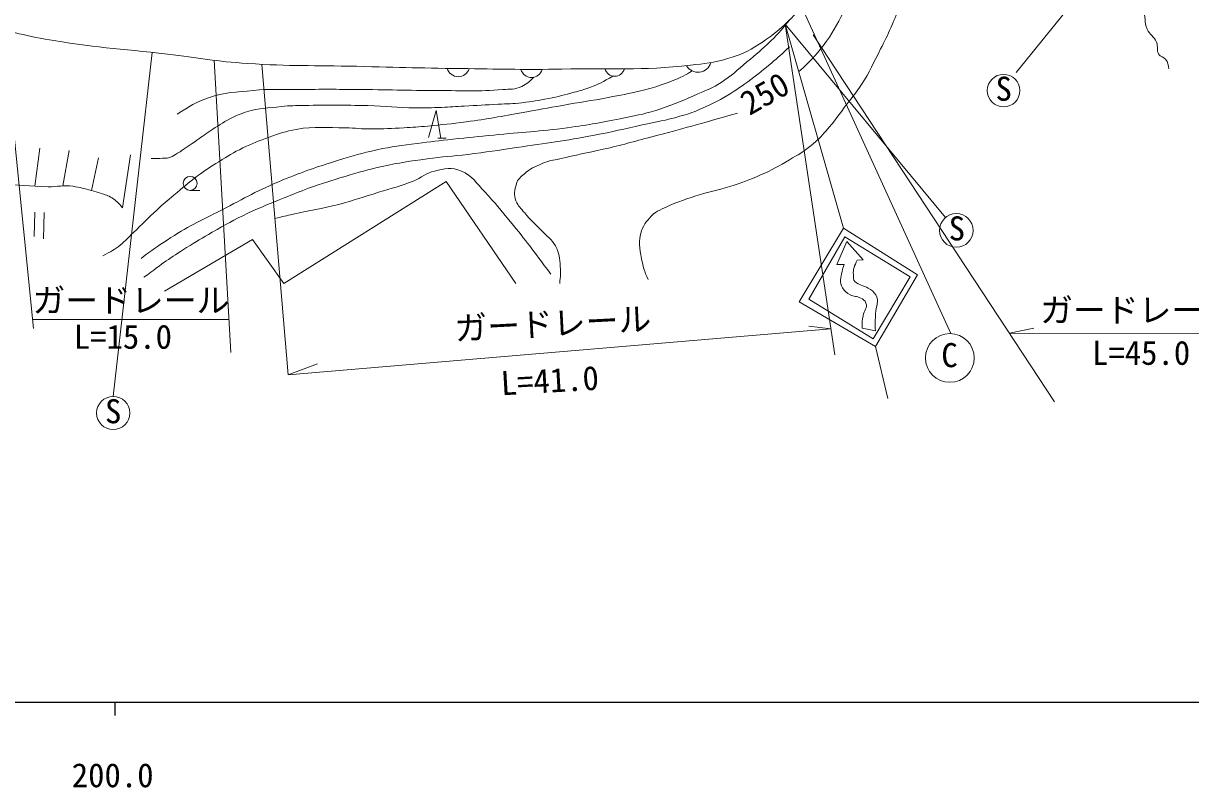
# Model space of a CAD drawing. Units: millimetres, scale not verified. Extents: x 40000 to 680000, y 20000 to 380000.
# Drawn here: x 261039 to 349970, y 198499 to 256715 of the extents above; entities that cross this region are included whole.
import ezdxf
from ezdxf.enums import TextEntityAlignment as Align

# ---------------------------------------------------------------- set-up
doc = ezdxf.new("R2010")
doc.units = ezdxf.units.MM
doc.header["$LTSCALE"] = 1000
doc.layers.add('M-TTL-BAND', color=7, linetype='Continuous', lineweight=25)
doc.layers.add('M-WORK', color=1, linetype='Continuous', lineweight=13)
doc.styles.add('ＭＳ ゴシック', font='')
doc.styles.get('ＭＳ ゴシック').set_extended_font_data('MS Gothic')

msp = doc.modelspace()

# ---------------------------------------------------------------- linework, layer by layer
at = {"layer": 'M-TTL-BAND'}
for p, q in [((40000, 205000), (579000, 205000)), ((268000, 205000), (268000, 204000))]:
    msp.add_line(p, q, dxfattribs=at)
at = {"layer": 'M-WORK'}
for p, q in [((336679, 252963), (351207, 271036)), ((331702, 233086), (320347, 257954)), ((261801, 233484), (259522, 256244)), ((322869, 231462), (319077, 256650)), ((323532, 241117), (319077, 256650)), ((331294, 241923), (319077, 256650)), ((339599, 227892), (321208, 255829)), ((267887, 228304), (270863, 254503)), ((276854, 231654), (275570, 253902)), ((281219, 229934), (279212, 253593)), ((292612, 247981), (293245, 247981)), ((261904, 244314), (262285, 247220)), ((264041, 244333), (264518, 247040)), ((266223, 243985), (266766, 246470)), ((268592, 242671), (269199, 246692)), ((273736, 243994), (274474, 243995)), ((261902, 242335), (261854, 240479)), ((262616, 242320), (262584, 240304)), ((261734, 234153), (276710, 234153)), ((324933, 233501), (325949, 233306)), ((336160, 233116), (338011, 233503)), ((326889, 228140), (325951, 232103)), ((281219, 229934), (283440, 230769))]:
    msp.add_line(p, q, dxfattribs=at)
for points in [[(291909, 248024), (292494, 250076), (292854, 247981)], [(271789, 236324), (278507, 240260), (280877, 236906), (293257, 244667), (298558, 236906)], [(323779, 240088), (323017, 238342), (323578, 238353)], [(323779, 240088), (325028, 238702), (324551, 238681)], [(281219, 229934), (322569, 233450), (320889, 233662)], [(336160, 233116), (357389, 233092), (354806, 233495)]]:
    msp.add_lwpolyline(points, dxfattribs=at)
for points in [[(323532, 241117), (320142, 235507), (325951, 232103), (329165, 237554)], [(323618, 240459), (320880, 235697), (325784, 232674), (328593, 237411)]]:
    msp.add_lwpolyline(points, close=True, dxfattribs=at)
for centre, radius in [((335718, 251592), 1239), ((273750, 244526), 532), ((332118, 240943), 1280), ((331624, 231231), 1857), ((267887, 227036), 1267)]:
    msp.add_circle(centre, radius, dxfattribs=at)
for centre, radius, start, end in [((312434, 254019), 1029, 210.81876, 343.08474), ((294168, 253525), 872, 195.84714, 342.449), ((299756, 253430), 839, 195.13888, 344.71807), ((306091, 253450), 765, 195.62222, 344.33645)]:
    msp.add_arc(centre, radius, start, end, dxfattribs=at)
for points, knots in [([(341244, 272496), (341629, 272270), (341800, 272179), (342059, 271872), (342287, 271602), (342318, 271384), (342514, 271089), (343058, 270269), (343412, 269841), (344037, 269079), (344807, 268142), (345283, 267655), (346117, 266774), (346641, 266221), (346934, 265910), (347479, 265378), (348759, 264127), (349422, 263359), (350826, 262248), (352621, 260826), (353757, 260194), (355746, 259057), (356988, 258347), (357721, 258017), (358983, 257343), (361727, 255880), (363229, 254994), (365982, 253550), (367141, 252942), (367756, 252525), (368966, 252027), (369902, 251641), (370458, 251499), (371442, 251265), (373098, 250871), (374052, 250770), (375727, 250471), (377158, 250216), (377945, 249959), (379394, 249836), (380790, 249718), (381582, 249741), (382980, 249820), (384858, 249927), (385893, 250181), (387758, 250424), (390140, 250734), (391472, 250921), (393852, 251249), (396518, 251616), (398033, 251698), (400677, 252201), (402378, 252525), (403328, 252740), (404994, 253217), (406835, 253744), (407846, 254110), (409660, 254725), (411247, 255263), (412123, 255604), (413707, 256153), (415513, 256780), (416529, 257116), (418341, 257724), (419653, 258164), (420395, 258391), (421706, 258835), (423886, 259574), (425118, 259957), (427277, 260756), (428747, 261300), (429582, 261580), (431022, 262200), (433076, 263084), (434239, 263560), (436228, 264581), (437342, 265152), (437983, 265452), (439021, 266152), (440004, 266814), (440499, 267269), (441370, 268072), (442521, 269133), (443207, 269706), (444163, 270945), (445071, 272120), (445418, 272892), (446179, 274167), (446913, 275394), (447344, 276072), (448004, 277341), (448984, 279223), (449389, 280348), (450337, 282245), (451109, 283788), (451476, 284690), (452369, 286165), (452579, 286512), (452676, 286728), (452956, 287022), (453224, 287303), (453381, 287478), (453734, 287641), (454514, 288003), (455049, 288030), (455908, 287990), (456628, 287957), (456946, 287874), (457717, 287625)], [0, 0, 0, 0, 1, 1, 1, 2, 2, 2, 3, 3, 3, 4, 4, 4, 5, 5, 5, 6, 6, 6, 7, 7, 7, 8, 8, 8, 9, 9, 9, 10, 10, 10, 11, 11, 11, 12, 12, 12, 13, 13, 13, 14, 14, 14, 15, 15, 15, 16, 16, 16, 17, 17, 17, 18, 18, 18, 19, 19, 19, 20, 20, 20, 21, 21, 21, 22, 22, 22, 23, 23, 23, 24, 24, 24, 25, 25, 25, 26, 26, 26, 27, 27, 27, 28, 28, 28, 29, 29, 29, 30, 30, 30, 31, 31, 31, 32, 32, 32, 33, 33, 33, 34, 34, 34, 35, 35, 35, 36, 36, 36, 36]), ([(308628, 237198), (308345, 237883), (308256, 238147), (308142, 238785), (307995, 239599), (307871, 240120), (308142, 240901), (308340, 241473), (308601, 241744), (309030, 242171), (309252, 242392), (309439, 242442), (309718, 242584), (310670, 243067), (311258, 243222), (312268, 243568), (313266, 243909), (313868, 243961), (314871, 244287), (315799, 244589), (316316, 244772), (317209, 245165), (318097, 245557), (318573, 245827), (319410, 246319), (320078, 246712), (320461, 246929), (321061, 247419), (321542, 247813), (321794, 248061), (322203, 248530), (322872, 249295), (323189, 249772), (323801, 250583), (324232, 251154), (324510, 251448), (324891, 252053), (325531, 253071), (325810, 253689), (326351, 254762), (326974, 256000), (327297, 256709), (327801, 258000), (328521, 259848), (328872, 260906), (329429, 262809), (329855, 264267), (330034, 265100), (330391, 266576), (330741, 268023), (330846, 268856), (331228, 270295), (331582, 271627), (331755, 272386), (332244, 273675), (332632, 274700), (332851, 275286), (333424, 276220), (334068, 277271), (334528, 277806), (335381, 278696), (336396, 279754), (336897, 280076), (338301, 281055)], [0, 0, 0, 0, 1, 1, 1, 2, 2, 2, 3, 3, 3, 4, 4, 4, 5, 5, 5, 6, 6, 6, 7, 7, 7, 8, 8, 8, 9, 9, 9, 10, 10, 10, 11, 11, 11, 12, 12, 12, 13, 13, 13, 14, 14, 14, 15, 15, 15, 16, 16, 16, 17, 17, 17, 18, 18, 18, 19, 19, 19, 20, 20, 20, 21, 21, 21, 21]), ([(434409, 270740), (433965, 270351), (433837, 270250), (433462, 269946), (432599, 269248), (432087, 268891), (431162, 268277), (429090, 266901), (427887, 266189), (425713, 264982), (424807, 264478), (424272, 264246), (423335, 263804), (422596, 263454), (422184, 263255), (421431, 262936), (420515, 262548), (419996, 262343), (419061, 262005), (417836, 261562), (417142, 261335), (415901, 260940), (414417, 260468), (413568, 260263), (412085, 259790), (410731, 259359), (409993, 259054), (408633, 258644), (406910, 258124), (405951, 257794), (404189, 257427), (402041, 256980), (400803, 256917), (398644, 256528), (395690, 255995), (394048, 255627), (391100, 255057), (389654, 254777), (388856, 254546), (387397, 254348), (385582, 254102), (384541, 254117), (382710, 254168), (381406, 254205), (380684, 254372), (379398, 254591), (377368, 254938), (376238, 255184), (374245, 255702), (371611, 256387), (370144, 256823), (367579, 257734), (365918, 258324), (365028, 258764), (363432, 259511), (361357, 260483), (360229, 261106), (358258, 262273), (356848, 263107), (356098, 263643), (354777, 264611), (353240, 265737), (352416, 266420), (350978, 267669), (349306, 269122), (348346, 269930), (346883, 271595), (346177, 272399), (345885, 272934), (345222, 273774), (344845, 274252), (344593, 274489), (344236, 274982), (343553, 275922), (343231, 276491), (342625, 277483), (341640, 279094), (341282, 279825), (340427, 281543)], [0, 0, 0, 0, 1, 1, 1, 2, 2, 2, 3, 3, 3, 4, 4, 4, 5, 5, 5, 6, 6, 6, 7, 7, 7, 8, 8, 8, 9, 9, 9, 10, 10, 10, 11, 11, 11, 12, 12, 12, 13, 13, 13, 14, 14, 14, 15, 15, 15, 16, 16, 16, 17, 17, 17, 18, 18, 18, 19, 19, 19, 20, 20, 20, 21, 21, 21, 22, 22, 22, 23, 23, 23, 24, 24, 24, 25, 25, 25, 26, 26, 26, 26]), ([(445429, 275663), (444543, 273802), (444329, 273195), (443365, 271768), (443021, 271260), (442832, 270970), (442448, 270492), (441982, 269913), (441720, 269577), (441150, 269102), (440446, 268517), (440004, 268247), (439227, 267764), (438014, 267008), (437333, 266577), (436047, 265954), (434469, 265190), (433553, 264826), (431920, 264187), (430012, 263441), (428922, 263078), (426990, 262399), (424666, 261584), (423355, 261156), (421022, 260368), (418789, 259613), (417558, 259127), (415300, 258450), (413395, 257878), (412310, 257618), (410380, 257133), (408540, 256670), (407509, 256405), (405651, 256022), (403392, 255556), (402114, 255355), (399842, 254958), (396420, 254362), (394499, 254055), (391065, 253530), (389648, 253313), (388858, 253159), (387431, 253022), (385911, 252877), (385051, 252773), (383527, 252848), (381125, 252965), (379784, 253175), (377416, 253593), (374004, 254196), (372091, 254598), (368782, 255625), (366949, 256194), (366001, 256740), (364259, 257545), (362045, 258569), (360820, 259184), (358688, 260370), (355811, 261972), (354115, 262762), (351467, 264719), (348929, 266595), (347552, 267746), (345388, 270044), (344190, 271317), (343636, 272148), (342722, 273639), (341367, 275849), (341122, 276921), (340208, 279781)], [0, 0, 0, 0, 1, 1, 1, 2, 2, 2, 3, 3, 3, 4, 4, 4, 5, 5, 5, 6, 6, 6, 7, 7, 7, 8, 8, 8, 9, 9, 9, 10, 10, 10, 11, 11, 11, 12, 12, 12, 13, 13, 13, 14, 14, 14, 15, 15, 15, 16, 16, 16, 17, 17, 17, 18, 18, 18, 19, 19, 19, 20, 20, 20, 21, 21, 21, 22, 22, 22, 23, 23, 23, 23]), ([(246359, 262357), (249207, 260625), (250046, 260075), (252558, 258906), (254498, 258004), (255596, 257501), (257629, 256835), (259574, 256198), (260686, 255879), (262700, 255514), (266309, 254859), (268378, 254805), (272020, 254371), (274405, 254087), (275730, 253815), (278126, 253657), (281356, 253443), (283175, 253519), (286411, 253443), (289731, 253365), (291590, 253304), (294910, 253264), (297700, 253230), (299263, 253178), (302052, 253228), (305889, 253297), (308057, 253111), (311872, 253526), (312980, 253646), (313613, 253710), (314681, 254026), (315671, 254319), (316218, 254563), (317086, 255121), (318506, 256033), (319203, 256714), (320347, 257954), (321590, 259300), (321945, 260325), (322901, 261888), (324131, 263899), (324755, 265065), (325900, 267125), (327087, 269260), (327694, 270488), (328876, 272625), (329641, 274008), (329885, 274447), (330852, 276156)], [0, 0, 0, 0, 1, 1, 1, 2, 2, 2, 3, 3, 3, 4, 4, 4, 5, 5, 5, 6, 6, 6, 7, 7, 7, 8, 8, 8, 9, 9, 9, 10, 10, 10, 11, 11, 11, 12, 12, 12, 13, 13, 13, 14, 14, 14, 15, 15, 15, 16, 16, 16, 16]), ([(320123, 253043), (321031, 253883), (321333, 254177), (321980, 255014), (322703, 255948), (322981, 256564), (323536, 257606), (324192, 258838), (324516, 259554), (325049, 260844), (325537, 262026), (325767, 262706), (326173, 263919), (326577, 265127), (326705, 265835), (327115, 267040), (327508, 268198), (327859, 268801), (328215, 269971), (328526, 270993), (328611, 271366), (328876, 272625)], [0, 0, 0, 0, 1, 1, 1, 2, 2, 2, 3, 3, 3, 4, 4, 4, 5, 5, 5, 6, 6, 6, 7, 7, 7, 7]), ([(348296, 253241), (348260, 253555), (348251, 253742), (348063, 253977), (347906, 254174), (347672, 254139), (347541, 254353), (347351, 254664), (347506, 254930), (347376, 255270), (347204, 255725), (346851, 255838), (346652, 256282), (346415, 256809), (346589, 257214), (346318, 257725), (346107, 258123), (345794, 258217), (345589, 258619), (345321, 259145), (345461, 259547), (345218, 260086), (344929, 260726), (344482, 260936), (344240, 261595), (344110, 261948), (344317, 262211), (344165, 262555), (343987, 262955), (343599, 263005), (343445, 263415), (343257, 263916), (343598, 264282), (343412, 264784), (343251, 265219), (342854, 265299), (342707, 265738), (342553, 266198), (342798, 266513), (342664, 266980), (342487, 267599), (342034, 267801), (341865, 268423), (341722, 268950), (341945, 269289), (341818, 269820), (341730, 270189), (341435, 270296), (341334, 270662), (341268, 270897), (341346, 271043), (341343, 271287), (341337, 271761), (341309, 271926), (341244, 272496)], [0, 0, 0, 0, 1, 1, 1, 2, 2, 2, 3, 3, 3, 4, 4, 4, 5, 5, 5, 6, 6, 6, 7, 7, 7, 8, 8, 8, 9, 9, 9, 10, 10, 10, 11, 11, 11, 12, 12, 12, 13, 13, 13, 14, 14, 14, 15, 15, 15, 16, 16, 16, 17, 17, 17, 18, 18, 18, 18]), ([(342878, 265439), (342977, 265540), (343049, 265597), (343188, 265631), (343374, 265676), (343496, 265597), (343661, 265499), (344025, 265283), (344122, 265026), (344423, 264728), (344659, 264493), (344783, 264352), (345031, 264129), (346397, 262904), (347111, 262140), (348625, 261103), (349596, 260438), (350165, 260101), (351175, 259495), (353047, 258372), (354115, 257775), (355999, 256670), (356682, 256270), (357071, 256057), (357745, 255644), (359614, 254499), (360192, 253998), (362323, 252399)], [0, 0, 0, 0, 1, 1, 1, 2, 2, 2, 3, 3, 3, 4, 4, 4, 5, 5, 5, 6, 6, 6, 7, 7, 7, 8, 8, 8, 9, 9, 9, 9]), ([(270006, 238814), (270917, 239504), (271198, 239689), (271990, 240210), (273533, 241227), (274490, 241648), (276132, 242496), (277923, 243420), (278905, 243992), (280766, 244765), (282407, 245446), (283356, 245760), (285051, 246289), (286180, 246641), (286818, 246826), (287972, 247082), (289154, 247345), (289836, 247391), (291035, 247558), (292099, 247707), (292697, 247773), (293765, 247892), (294979, 248026), (295660, 248087), (296875, 248209), (299063, 248429), (300299, 248468), (302478, 248765), (304186, 248998), (305140, 249158), (306827, 249511), (307922, 249739), (308546, 249847), (309604, 250209), (310728, 250593), (311346, 250847), (312429, 251336), (313129, 251652), (313548, 251788), (314191, 252209), (315016, 252748), (315417, 253138), (316169, 253775), (316889, 254383), (317306, 254712), (317979, 255372), (318614, 255996), (318979, 256416), (319397, 256958)], [0, 0, 0, 0, 1, 1, 1, 2, 2, 2, 3, 3, 3, 4, 4, 4, 5, 5, 5, 6, 6, 6, 7, 7, 7, 8, 8, 8, 9, 9, 9, 10, 10, 10, 11, 11, 11, 12, 12, 12, 13, 13, 13, 14, 14, 14, 15, 15, 15, 16, 16, 16, 16]), ([(319415, 254936), (318764, 254326), (318584, 254160), (318029, 253687), (317433, 253180), (317094, 252901), (316463, 252439), (315794, 251948), (315419, 251670), (314707, 251243), (313888, 250753), (313400, 250527), (312527, 250143), (311971, 249898), (311640, 249804), (311056, 249635), (309949, 249315), (309304, 249227), (308178, 248979), (306762, 248667), (305974, 248465), (304549, 248196), (302242, 247761), (300935, 247602), (298613, 247254), (297165, 247037), (296353, 246915), (294899, 246736), (293690, 246587), (293005, 246570), (291799, 246397), (290459, 246206), (289704, 246107), (288382, 245815), (287262, 245568), (286647, 245375), (285546, 245054), (284453, 244735), (283844, 244543), (282774, 244154), (282043, 243889), (281642, 243719), (280922, 243424), (279831, 242977), (279205, 242756), (278140, 242250), (277056, 241734), (276474, 241393), (275431, 240800), (274657, 240360), (274226, 240108), (273471, 239636), (272159, 238817), (271745, 238487), (270223, 237372)], [0, 0, 0, 0, 1, 1, 1, 2, 2, 2, 3, 3, 3, 4, 4, 4, 5, 5, 5, 6, 6, 6, 7, 7, 7, 8, 8, 8, 9, 9, 9, 10, 10, 10, 11, 11, 11, 12, 12, 12, 13, 13, 13, 14, 14, 14, 15, 15, 15, 16, 16, 16, 17, 17, 17, 18, 18, 18, 18]), ([(312000, 253086), (311679, 252888), (311577, 252838), (311297, 252693), (310675, 252371), (310292, 252263), (309633, 252025), (309034, 251810), (308684, 251730), (308066, 251580), (307110, 251347), (306568, 251248), (305601, 251066), (304239, 250809), (303468, 250709), (302103, 250466), (300936, 250259), (300286, 250127), (299119, 249923), (297422, 249627), (296474, 249442), (294767, 249211), (293630, 249057), (292989, 248997), (291846, 248893), (291134, 248829), (290734, 248802), (290020, 248759), (289062, 248703), (288524, 248675), (287565, 248668), (286795, 248662), (286366, 248754), (285597, 248752), (284125, 248750), (283279, 248899), (281830, 248640), (281009, 248492), (280563, 248328), (279777, 248047), (278976, 247760), (278526, 247594), (277760, 247222), (277021, 246862), (276632, 246611), (275933, 246178), (275286, 245777), (274920, 245555), (274311, 245099), (273583, 244554), (273207, 244210), (272512, 243624), (271995, 243189), (271696, 242955), (271200, 242496), (270494, 241842), (270124, 241448), (269429, 240782), (269039, 240407), (268849, 240164), (268424, 239830), (267947, 239455), (267731, 239347), (267102, 239012)], [0, 0, 0, 0, 1, 1, 1, 2, 2, 2, 3, 3, 3, 4, 4, 4, 5, 5, 5, 6, 6, 6, 7, 7, 7, 8, 8, 8, 9, 9, 9, 10, 10, 10, 11, 11, 11, 12, 12, 12, 13, 13, 13, 14, 14, 14, 15, 15, 15, 16, 16, 16, 17, 17, 17, 18, 18, 18, 19, 19, 19, 20, 20, 20, 21, 21, 21, 21]), ([(270769, 246433), (271086, 246424), (271177, 246423), (271439, 246433), (271737, 246446), (271919, 246404), (272201, 246504), (272448, 246592), (272569, 246685), (272793, 246821), (273316, 247139), (273588, 247349), (274091, 247696), (274548, 248010), (274792, 248202), (275255, 248507), (275854, 248902), (276188, 249129), (276821, 249466), (277275, 249709), (277549, 249816), (278041, 249967), (279049, 250276), (279662, 250249), (280708, 250376), (281378, 250458), (281760, 250442), (282436, 250461), (284331, 250515), (285394, 250491), (287289, 250447), (288701, 250414), (289488, 250304), (290900, 250278), (291680, 250263), (292117, 250284), (292897, 250313), (293572, 250338), (293950, 250374), (294625, 250412), (295636, 250468), (296203, 250493), (297214, 250553), (297922, 250595), (298322, 250582), (299026, 250666), (299819, 250760), (300260, 250843), (301044, 250997), (301819, 251150), (302251, 251252), (303012, 251463), (303479, 251592), (303742, 251662), (304197, 251830), (304916, 252094), (305161, 252253), (305958, 252697)], [0, 0, 0, 0, 1, 1, 1, 2, 2, 2, 3, 3, 3, 4, 4, 4, 5, 5, 5, 6, 6, 6, 7, 7, 7, 8, 8, 8, 9, 9, 9, 10, 10, 10, 11, 11, 11, 12, 12, 12, 13, 13, 13, 14, 14, 14, 15, 15, 15, 16, 16, 16, 17, 17, 17, 18, 18, 18, 19, 19, 19, 19]), ([(272754, 249796), (273752, 250449), (274152, 250671), (275134, 251034), (276408, 251506), (277213, 251461), (278563, 251606), (279811, 251740), (280521, 251664), (281776, 251677), (283564, 251697), (284566, 251693), (286354, 251682), (288821, 251666), (290202, 251601), (292668, 251598), (294579, 251595), (295655, 251519), (297560, 251669), (298133, 251714), (298494, 251661), (299010, 251913), (299414, 252110), (299586, 252258), (299927, 252608)], [0, 0, 0, 0, 1, 1, 1, 2, 2, 2, 3, 3, 3, 4, 4, 4, 5, 5, 5, 6, 6, 6, 7, 7, 7, 8, 8, 8, 8]), ([(301899, 236906), (301969, 237482), (301982, 237691), (301946, 238192), (301901, 238820), (301892, 239215), (301581, 239763), (301274, 240305), (300928, 240483), (300502, 240938), (300010, 241462), (299696, 241721), (299232, 242271), (298946, 242610), (298729, 242778), (298566, 243191), (298379, 243664), (298454, 244005), (298597, 244493), (298702, 244849), (298913, 244988), (299187, 245239), (299649, 245661), (300007, 245777), (300573, 246043), (301060, 246271), (301381, 246269), (301903, 246395), (303191, 246708), (303927, 246824), (305218, 247122), (306668, 247457), (307470, 247690), (308909, 248068), (311477, 248742), (312290, 248983), (315459, 249881)], [0, 0, 0, 0, 1, 1, 1, 2, 2, 2, 3, 3, 3, 4, 4, 4, 5, 5, 5, 6, 6, 6, 7, 7, 7, 8, 8, 8, 9, 9, 9, 10, 10, 10, 11, 11, 11, 12, 12, 12, 12]), ([(301218, 237610), (299780, 239544), (299404, 240081), (298151, 241592), (297402, 242495), (297006, 243023), (296195, 243871), (295549, 244547), (295268, 245096), (294409, 245466), (293675, 245782), (293140, 245653), (292362, 245466), (291683, 245303), (291393, 244961), (290743, 244704), (289734, 244305), (289136, 244171), (288101, 243847), (286921, 243479), (286268, 243245), (285073, 242927), (283727, 242568), (282942, 242493), (281585, 242177), (281047, 242052), (280874, 242013), (280208, 241849)], [0, 0, 0, 0, 1, 1, 1, 2, 2, 2, 3, 3, 3, 4, 4, 4, 5, 5, 5, 6, 6, 6, 7, 7, 7, 8, 8, 8, 9, 9, 9, 9]), ([(268592, 242671), (268274, 243038), (268150, 243196), (267782, 243421), (267474, 243609), (267271, 243662), (266929, 243781), (266658, 243875), (266501, 243914), (266223, 243985), (265677, 244126), (265372, 244222), (264813, 244303), (264082, 244408), (263661, 244256), (262922, 244274), (261482, 244310), (260679, 244410), (259240, 244486), (257731, 244566), (256886, 244666), (255375, 244669), (254260, 244672), (253636, 244617), (252525, 244535), (251609, 244468), (251307, 244438), (250183, 244317)], [0, 0, 0, 0, 1, 1, 1, 2, 2, 2, 3, 3, 3, 4, 4, 4, 5, 5, 5, 6, 6, 6, 7, 7, 7, 8, 8, 8, 9, 9, 9, 9]), ([(324933, 233501), (324947, 233943), (324953, 234082), (325009, 234449), (325068, 234831), (325373, 235051), (325236, 235413), (325159, 235616), (325024, 235692), (324832, 235794), (324539, 235948), (324318, 235894), (324023, 236043), (323750, 236181), (323601, 236310), (323451, 236576), (323214, 236997), (323304, 237341), (323409, 237813), (323456, 238029), (323478, 238124), (323578, 238353)], [0, 0, 0, 0, 1, 1, 1, 2, 2, 2, 3, 3, 3, 4, 4, 4, 5, 5, 5, 6, 6, 6, 7, 7, 7, 7]), ([(324551, 238681), (324368, 238228), (324234, 238015), (324276, 237570), (324297, 237359), (324241, 237188), (324393, 237041), (324709, 236735), (325032, 236782), (325409, 236554), (325671, 236395), (325834, 236290), (325990, 236025), (326270, 235552), (325982, 235168), (325966, 234618), (325959, 234366), (325941, 234225), (325938, 233973), (325934, 233712), (325937, 233624), (325949, 233306)], [0, 0, 0, 0, 1, 1, 1, 2, 2, 2, 3, 3, 3, 4, 4, 4, 5, 5, 5, 6, 6, 6, 7, 7, 7, 7])]:
    msp.add_open_spline(points, degree=3, knots=knots, dxfattribs=at)

# ---------------------------------------------------------------- texts
at = {"layer": 'M-TTL-BAND', "style": 'ＭＳ ゴシック'}
msp.add_text('200.0', height=1833, dxfattribs=at).set_placement((267844, 199445), align=Align.MIDDLE_CENTER)
at = {"layer": 'M-WORK', "style": 'ＭＳ ゴシック'}
for s, rotation, p in [('250', 29.717, (316623, 249174)), ('ガードレール', 2.932, (293959, 232008)), ('L=41.0', 3.328, (297494, 227830))]:
    msp.add_text(s, height=1833, rotation=rotation, dxfattribs=at).set_placement(p, align=Align.BOTTOM_LEFT)
for s, p in [('S', (335104, 250269)), ('S', (331536, 239631)), ('ガードレール', (261734, 234153)), ('ガードレール', (338503, 233407)), ('L=15.0', (264882, 231378)), ('C', (330973, 229977)), ('L=45.0', (342455, 230154)), ('S', (267261, 225703))]:
    msp.add_text(s, height=1833, dxfattribs=at).set_placement(p, align=Align.BOTTOM_LEFT)

doc.saveas('drawing.dxf')
